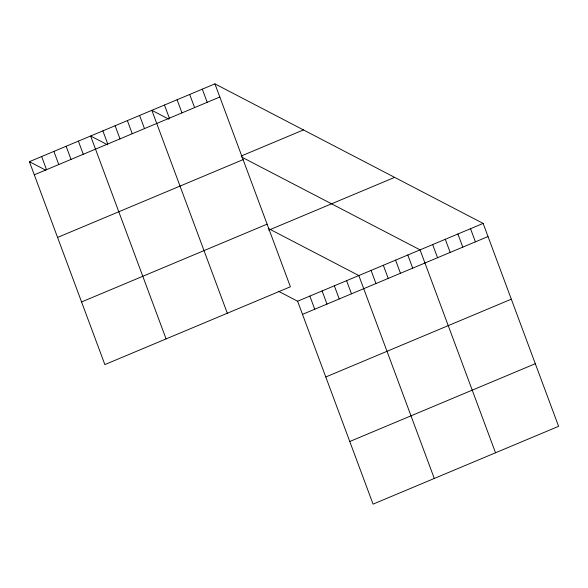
<?xml version="1.0" encoding="UTF-8"?>
<svg xmlns="http://www.w3.org/2000/svg" width="588" height="588" viewBox="0 0 588 588"><rect width="100%" height="100%" fill="white"/><g stroke="black" fill="none" stroke-linecap="round" stroke-linejoin="round"><path stroke-width="0.88" d="M214.936 83.871L290.391 286.782L104.862 364.582L29.4 161.671L214.936 83.871L483.138 223.418L558.6 426.329L373.064 504.129L297.609 301.218L278.491 291.273M34.288 174.812L219.824 97.013M241.198 156.026L303.445 129.926M57.58 237.434L243.109 159.635M81.57 301.953L267.106 224.16M268.694 230.18L394.629 177.37M297.609 301.218L483.138 223.418M302.497 314.359L488.025 236.56M325.781 376.981L511.317 299.182M349.779 441.5L535.308 363.707M168.844 119.166L151.851 110.323L227.313 313.235M241.764 157.106L420.06 249.871L495.522 452.782M107.619 144.839L90.626 135.997L166.088 338.909M268.216 228.401L358.834 275.544L434.289 478.456M29.4 161.671L45.688 170.145M470.525 228.71L475.413 241.852M457.905 234.002L462.793 247.144M445.292 239.294L450.18 252.436M432.672 244.586L437.56 257.72M407.815 255.008L412.702 268.15M395.57 260.139L400.457 273.28M383.325 265.276L388.212 278.418M371.079 270.414L375.967 283.556M346.589 280.682L351.477 293.824M334.344 285.812L339.232 298.954M322.099 290.95L326.987 304.092M309.854 296.087L314.742 309.222M202.316 89.163L207.204 102.305M189.704 94.455L194.591 107.597M177.084 99.747L181.971 112.889M164.471 105.032L169.359 118.173M139.606 115.461L144.494 128.603M127.361 120.591L132.249 133.733M115.116 125.729L120.003 138.871M102.871 130.867L107.758 144.009M78.38 141.135L83.268 154.276M66.135 146.265L71.023 159.407M53.89 151.403L58.778 164.544M41.645 156.54L46.533 169.675"/></g></svg>
